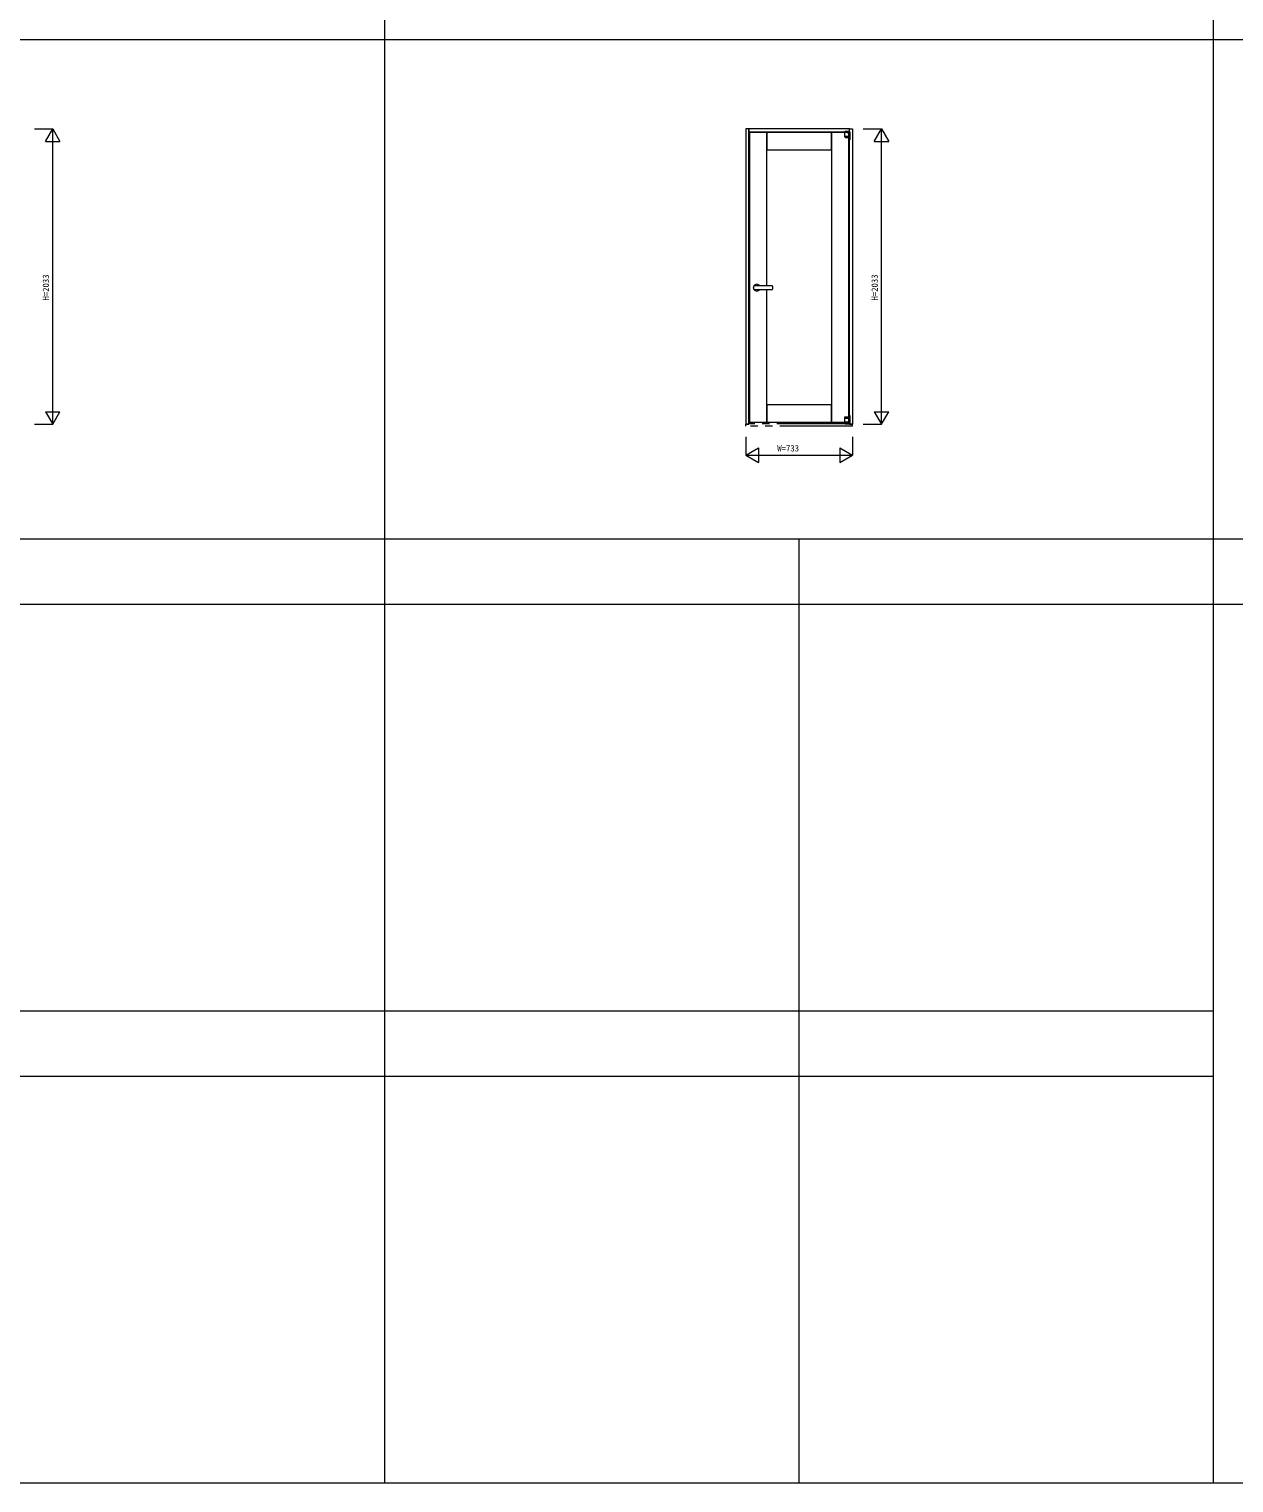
# Model space of a CAD drawing. Units: millimetres, scale not verified. Extents: x -14341 to 14341, y -10000 to 10000.
# Drawn here: x 314 to 8600, y -10000 to 1 of the extents above; entities that cross this region are included whole.
import ezdxf
from ezdxf.enums import TextEntityAlignment as Align

# ---------------------------------------------------------------- set-up
doc = ezdxf.new("R2010")
doc.units = ezdxf.units.MM
doc.header["$LTSCALE"] = 50
doc.linetypes.add('USER2', pattern=[15, 10, -1, 1, -1, 1, -1])
for name, color, linetype, lineweight in [('0-1_YKK_F1', 7, 'Continuous', 18), ('0-2_YKK_A1', 4, 'Continuous', 18), ('0-3_YKK_N1', 2, 'Continuous', 18)]:
    doc.layers.add(name, color=color, linetype=linetype, lineweight=lineweight)
doc.styles.add('ＭＳ ゴシック', font='')
doc.styles.get('ＭＳ ゴシック').set_extended_font_data('MS Gothic')

msp = doc.modelspace()

# ---------------------------------------------------------------- linework, layer by layer
at = {"layer": '0-1_YKK_F1'}
for p, q in [((2759.99, -10000), (2759.99, 9500)), ((8459.99, -10000), (8459.99, 9500)), ((-14340.01, -70), (14159.99, -70)), ((-14340.01, -3505), (14159.99, -3505)), ((5609.99, -10000), (5609.99, -3505)), ((-14340.01, -3955), (14159.99, -3955)), ((-14340.01, -6752.5), (8459.99, -6752.5)), ((-14340.01, -7202.5), (8459.99, -7202.5)), ((-14340.01, -10000), (14341.01, -10000))]:
    msp.add_line(p, q, dxfattribs=at)
at = {"layer": '0-2_YKK_A1'}
for p, q in [((5921.5, -712.1), (5921.5, -711.2)), ((5922.4, -711.2), (5921.5, -711.2)), ((5921.5, -711.2), (5921.5, -736.7)), ((5921.5, -736.7), (5952.5, -736.7)), ((5921.5, -737.7), (5921.5, -738.7)), ((5921.5, -737.7), (5922.4, -737.7)), ((5929.23, -745), (5921.9, -739.5)), ((5922.1, -737.7), (5922.1, -736.7)), ((5949.67, -737.7), (5922.4, -737.7)), ((5923.29, -709.5), (5923.29, -711.2)), ((5925.59, -704), (5925.59, -701)), ((5925.59, -701), (5951.59, -701)), ((5925.59, -704), (5951.59, -704)), ((5925.59, -705.78), (5925.59, -704)), ((5925.59, -705), (5935.09, -705)), ((5935.09, -704), (5935.09, -711.2)), ((5942.09, -708), (5935.09, -708)), ((5942.09, -711.2), (5942.09, -704)), ((5942.09, -705), (5951.59, -705)), ((5951.59, -708), (5942.09, -708)), ((5951.89, -710.9), (5942.09, -710.9)), ((5947.81, -745.2), (5951.5, -745.2)), ((5952.15, -711.2), (5949.67, -711.2)), ((5952.15, -737.7), (5949.67, -737.7)), ((5950.29, -745.2), (5950.5, -745.2)), ((5951.49, -2673.92), (5951.49, -745.2)), ((5951.59, -704), (5951.59, -701)), ((5951.59, -704), (5951.59, -705.78)), ((5954.49, -705), (5951.59, -705)), ((5951.59, -705.78), (5951.59, -708)), ((5951.59, -708), (5954.49, -708)), ((5951.89, -711.2), (5951.89, -710.9)), ((5951.9, -737.7), (5951.9, -736.7)), ((5951.9, -737.7), (5951.9, -736.7)), ((5952.15, -737.7), (5952.5, -737.7)), ((5952.5, -736.7), (5952.5, -711.2)), ((5952.5, -744.2), (5952.5, -737.7)), ((5956.49, -705.42), (5956.49, -704.5)), ((5956.49, -716), (5956.49, -710)), ((5956.49, -710), (5959.49, -710)), ((5956.49, -2656), (5956.49, -710)), ((5956.49, -724), (5956.49, -718)), ((5956.49, -724), (5956.49, -754)), ((5959.49, -705), (5959.49, -709)), ((5959.49, -709), (5959.49, -710)), ((5959.49, -716), (5959.49, -710)), ((5959.49, -718), (5959.49, -724)), ((5959.49, -754), (5959.49, -724)), ((5959.49, -754), (5959.49, -760)), ((5297.49, -1772.25), (5297.49, -1766.5)), ((5297.49, -1782.75), (5297.49, -1772.25)), ((5297.49, -1788.5), (5297.49, -1782.75)), ((5426.49, -1765.5), (5298.49, -1765.5)), ((5298.49, -1789.5), (5426.49, -1789.5)), ((5427.49, -1766.5), (5427.49, -1772.25)), ((5921.49, -2668.8), (5921.49, -2676.3)), ((5951.59, -2676.3), (5921.49, -2676.3)), ((5951.59, -2677.3), (5921.49, -2677.3)), ((5922.09, -2676.3), (5922.09, -2677.3)), ((5926.18, -2667.8), (5922.49, -2667.8)), ((5930.77, -2667.8), (5926.18, -2667.8)), ((5935.49, -2667.8), (5930.77, -2667.8)), ((5944.12, -2667.8), (5935.49, -2667.8)), ((5943.63, -2667.8), (5943.52, -2667.8)), ((5952.15, -2674.5), (5944.77, -2668.05)), ((5952.49, -2676.3), (5951.59, -2676.3)), ((5951.89, -2677.3), (5951.89, -2676.3)), ((5951.89, -2676.3), (5951.89, -2677.3)), ((5952.49, -2676.3), (5952.49, -2675.25)), ((5956.49, -2656), (5956.49, -2706)), ((5956.49, -2656), (5959.49, -2656)), ((5959.49, -2656), (5959.49, -2717.5)), ((5959.49, -2698), (5959.49, -2700)), ((5959.49, -2700), (5959.49, -2706)), ((5891.89, -2704.1), (5891.89, -2703.5)), ((5897.89, -2704.1), (5891.89, -2704.1)), ((5923.29, -2704.1), (5897.89, -2704.1)), ((5924.32, -2703.8), (5921.84, -2703.8)), ((5930.09, -2703.8), (5924.32, -2703.8)), ((5927.09, -2708), (5927.09, -2711)), ((5927.09, -2711), (5959.49, -2711)), ((5934.59, -2707.7), (5934.59, -2708)), ((5941.59, -2708), (5941.59, -2707.7)), ((5944.49, -2707.7), (5944.49, -2705.7)), ((5945.16, -2703.8), (5951.59, -2703.8)), ((5947.29, -2705.7), (5947.29, -2703.8)), ((5950.69, -2704.1), (5947.29, -2704.1)), ((5950.69, -2704.1), (5950.89, -2704.1)), ((5951.59, -2703.8), (5952.49, -2703.8)), ((5952.09, -2708), (5954.49, -2708)), ((5952.49, -2711), (5954.89, -2711)), ((5956.49, -2717.5), (5956.49, -2713.6))]:
    msp.add_line(p, q, dxfattribs=at)
at = {"layer": '0-2_YKK_A1', "linetype": 'USER2'}
for p, q in [((5243.49, -2729.5), (5243.49, -2717.5)), ((5263.49, -2717.5), (5243.49, -2717.5)), ((5976.49, -2729.5), (5243.49, -2729.5)), ((5956.49, -2714), (5263.49, -2714)), ((5263.49, -2714), (5263.49, -2717.5)), ((5956.49, -2714), (5956.49, -2717.5)), ((5956.49, -2717.5), (5976.49, -2717.5)), ((5976.49, -2729.5), (5976.49, -2717.5))]:
    msp.add_line(p, q, dxfattribs=at)
at = {"layer": '0-2_YKK_A1'}
for points in [[(5243.49, -2717.5), (5263.49, -2717.5), (5263.49, -684.5), (5243.49, -684.5)], [(5388.49, -829.5), (5831.49, -829.5), (5831.49, -709.5), (5388.49, -709.5)], [(5388.49, -2703.5), (5831.49, -2703.5), (5831.49, -2583.5), (5388.49, -2583.5)]]:
    msp.add_lwpolyline(points, close=True, dxfattribs=at)
for points in [[(5951.59, -704.5), (5956.49, -704.5), (5956.49, -684.5), (5263.49, -684.5), (5263.49, -704.5), (5925.59, -704.5)], [(5956.49, -684.5), (5976.49, -684.5), (5976.49, -2717.5), (5956.49, -2717.5)], [(5388.49, -1765.5), (5388.49, -709.5), (5268.49, -709.5), (5268.49, -2703.5), (5388.49, -2703.5), (5388.49, -1789.5)], [(5935.09, -709.5), (5831.49, -709.5), (5831.49, -2703.5), (5921.49, -2703.5)], [(5949.67, -711.2), (5928.83, -711.2), (5922.4, -711.2)], [(5935.09, -710.9), (5923.29, -710.9), (5923.29, -711.2)], [(5935.09, -708), (5925.59, -708), (5925.59, -705.78)], [(5929.83, -745.2), (5938.5, -745.2), (5943.22, -745.2), (5947.81, -745.2)], [(5939.39, -711.2), (5942.27, -711.2), (5944.63, -711.2)], [(5952.5, -712.1), (5952.5, -711.2), (5952.15, -711.2)], [(5959.49, -705), (5956.49, -705), (5956.49, -705.42)], [(5959.49, -716), (5959.49, -718), (5956.49, -718), (5956.49, -716)], [(5959.49, -760), (5956.49, -760), (5956.49, -754)], [(5959.49, -705), (5959.49, -724.6), (5959.49, -760)], [(5427.49, -1772.25), (5427.49, -1782.75), (5427.49, -1788.5)], [(5921.49, -2677.3), (5921.49, -2703.8), (5921.84, -2703.8)], [(5952.49, -2703.8), (5952.49, -2677.3), (5951.59, -2677.3)], [(5929.69, -2704.1), (5923.29, -2704.1), (5923.29, -2703.8)], [(5927.09, -2708), (5949.09, -2708), (5952.09, -2708)], [(5927.09, -2711), (5927.09, -2713.6), (5959.49, -2713.6)], [(5929.69, -2703.8), (5929.69, -2705.7), (5947.29, -2705.7)], [(5945.16, -2703.8), (5935.49, -2703.8), (5930.09, -2703.8)], [(5932.49, -2705.7), (5932.49, -2707.7), (5944.49, -2707.7)], [(5951.89, -2703.8), (5951.89, -2704.1), (5950.89, -2704.1)]]:
    msp.add_lwpolyline(points, dxfattribs=at)
for centre, radius, start, end in [((5922.5, -738.7), 1, 180, 233.1301), ((5929.83, -744.2), 1, 233.1301, 270), ((5951.5, -744.2), 1, 270, 0), ((5954.49, -710), 5, 0, 90), ((5954.49, -710), 2, 0, 90), ((5318.49, -1777.5), 23.5, 153.33134, 206.66866), ((5298.49, -1766.5), 1, 90, 180), ((5298.49, -1788.5), 1, 180, 270), ((5318.49, -1777.5), 23.5, 30.70636, 149.36289), ((5318.49, -1777.5), 23.5, 210.63711, 329.29364), ((5426.49, -1766.5), 1, 0, 90), ((5426.49, -1788.5), 1, 270, 0), ((5922.49, -2668.8), 1, 90, 180), ((5944.12, -2668.8), 1, 48.81407, 90), ((5951.49, -2675.25), 1, 0, 48.81407), ((5954.49, -2706), 2, 270, 0), ((5954.49, -2706), 5, 270, 0)]:
    msp.add_arc(centre, radius, start, end, dxfattribs=at)
at = {"layer": '0-3_YKK_N1'}
for p, q in [((351.49, -684.5), (476.49, -684.5)), ((426.49, -771.1), (476.49, -684.5)), ((476.49, -2717.5), (476.49, -684.5)), ((476.49, -684.5), (526.49, -771.1)), ((6051.49, -684.5), (6176.49, -684.5)), ((6126.49, -771.1), (6176.49, -684.5)), ((6176.49, -2717.5), (6176.49, -684.5)), ((6176.49, -684.5), (6226.49, -771.1)), ((426.49, -771.1), (526.49, -771.1)), ((6126.49, -771.1), (6226.49, -771.1)), ((426.49, -2630.9), (476.49, -2717.5)), ((426.49, -2630.9), (526.49, -2630.9)), ((476.49, -2717.5), (526.49, -2630.9)), ((6126.49, -2630.9), (6176.49, -2717.5)), ((6126.49, -2630.9), (6226.49, -2630.9)), ((6176.49, -2717.5), (6226.49, -2630.9)), ((351.49, -2717.5), (476.49, -2717.5)), ((6051.49, -2717.5), (6176.49, -2717.5)), ((5243.49, -2804.5), (5243.49, -2929.5)), ((5243.49, -2929.5), (5330.09, -2879.5)), ((5330.09, -2879.5), (5330.09, -2979.5)), ((5889.89, -2879.5), (5889.89, -2979.5)), ((5889.89, -2879.5), (5976.49, -2929.5)), ((5976.49, -2804.5), (5976.49, -2929.5)), ((5243.49, -2929.5), (5976.49, -2929.5)), ((5243.49, -2929.5), (5330.09, -2979.5)), ((5889.89, -2979.5), (5976.49, -2929.5))]:
    msp.add_line(p, q, dxfattribs=at)

# ---------------------------------------------------------------- texts
at = {"layer": '0-3_YKK_N1', "color": 7, "style": 'ＭＳ ゴシック'}
for p in [(464.49, -1866), (6164.49, -1866)]:
    msp.add_text('H=2033', height=43.99, rotation=90, dxfattribs=at).set_placement(p, align=Align.BOTTOM_LEFT)
msp.add_text('W=733', height=43.99, dxfattribs=at).set_placement((5459.99, -2917.5), align=Align.BOTTOM_LEFT)

doc.saveas('drawing.dxf')
